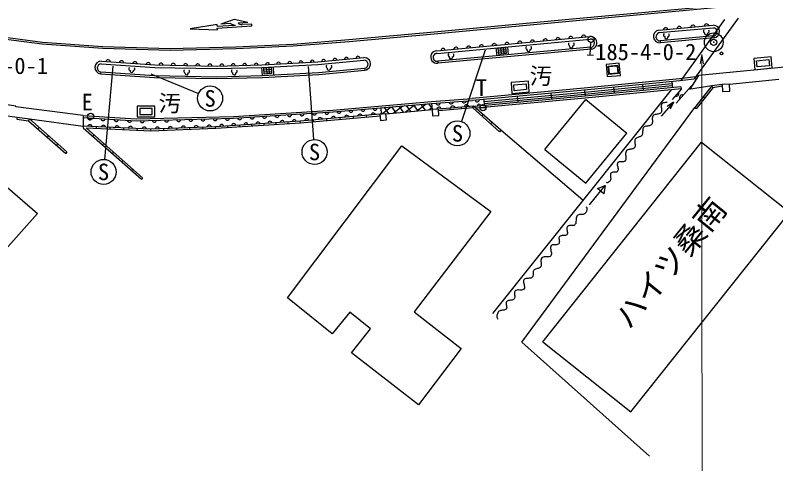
# Model space of a CAD drawing. Units: millimetres, scale not verified. Extents: x 40000 to 680000, y 20000 to 380000.
# Drawn here: x 175242 to 236004, y 231347 to 267199 of the extents above; entities that cross this region are included whole.
import ezdxf
from ezdxf.enums import TextEntityAlignment as Align

# ---------------------------------------------------------------- set-up
doc = ezdxf.new("R2010")
doc.units = ezdxf.units.MM
doc.header["$LTSCALE"] = 1000
doc.header["$PDMODE"] = 32
doc.header["$PDSIZE"] = 500
doc.linetypes.add('DASHED', pattern=[7.5, 6, -1.5])
for name, color, linetype, lineweight in [('M-BGD', 7, 'Continuous', 25), ('M-BGD-EXST', 7, 'Continuous', 25), ('M-BMK-SRVR', 3, 'Continuous', 25), ('M-STR-HTXT', 7, 'Continuous', 13), ('M-STR-STRC', 7, 'Continuous', 25)]:
    doc.layers.add(name, color=color, linetype=linetype, lineweight=lineweight)
doc.styles.add('ＭＳ ゴシック', font='')
doc.styles.get('ＭＳ ゴシック').set_extended_font_data('MS Gothic')

# ---------------------------------------------------------------- blocks, each defined once
blk = doc.blocks.new('open_arrow')
at = {"color": 0, "linetype": 'Continuous', "lineweight": -2}
blk.add_lwpolyline([(7.5, 1.25), (0, 0), (7.5, -1.25)], dxfattribs=at)

msp = doc.modelspace()

# ---------------------------------------------------------------- linework, layer by layer
at = {"layer": 'M-BGD', "linetype": 'DASHED'}
for p, q in [((228441, 261975), (243464, 282865)), ((229518, 262102), (244122, 282410))]:
    msp.add_line(p, q, dxfattribs=at)
at = {"layer": 'M-BGD'}
for p, q in [((226665, 266004), (231010, 266396)), ((226683, 265805), (231028, 266197)), ((231041, 265547), (226768, 265142)), ((231041, 265547), (231055, 265398)), ((208921, 264349), (221157, 265495)), ((208940, 264150), (221176, 265296)), ((226768, 265142), (226782, 264993)), ((231055, 265398), (226782, 264993)), ((221232, 264632), (209001, 263521)), ((221245, 264482), (209014, 263371)), ((213734, 263951), (213671, 264593)), ((213824, 264569), (214418, 264627)), ((213872, 264071), (213824, 264569)), ((213840, 264403), (214435, 264461)), ((214022, 264588), (214071, 264091)), ((214220, 264608), (214269, 264110)), ((214418, 264627), (214467, 264129)), ((214564, 264677), (214627, 264032)), ((221232, 264632), (221245, 264482)), ((213856, 264237), (214451, 264295)), ((214467, 264129), (213872, 264071)), ((235628, 263877), (234245, 263737)), ((234245, 263737), (234336, 262841)), ((235719, 262982), (235628, 263877)), ((209001, 263521), (209014, 263371)), ((182074, 262668), (182063, 262518)), ((194997, 262373), (194954, 263021)), ((195106, 263004), (195696, 263043)), ((195139, 262497), (195106, 263004)), ((195117, 262835), (195708, 262874)), ((195128, 262666), (195719, 262705)), ((195730, 262536), (195139, 262497)), ((195303, 263017), (195336, 262510)), ((195500, 263030), (195533, 262523)), ((195696, 263043), (195730, 262536)), ((195845, 263071), (195888, 262422)), ((203159, 262961), (203173, 262812)), ((237000, 263086), (229860, 262374)), ((234336, 262841), (235719, 262982)), ((216235, 261935), (214851, 261808)), ((216314, 261068), (216235, 261935)), ((227690, 261899), (227739, 261402)), ((229803, 262287), (228318, 262111)), ((229697, 262123), (228335, 261962)), ((229159, 261293), (229860, 262374)), ((232294, 261692), (236251, 262075)), ((214851, 261808), (214930, 260941)), ((220739, 261055), (227706, 261734)), ((220755, 260889), (227722, 261568)), ((223045, 261447), (223094, 260949)), ((225368, 261673), (225416, 261176)), ((228470, 261322), (227715, 260459)), ((229261, 261544), (228054, 260163)), ((228428, 261469), (228443, 261320)), ((230883, 261542), (229025, 261274)), ((229261, 261544), (229303, 261517)), ((230964, 261402), (230883, 261542)), ((232294, 261692), (231725, 261666)), ((231725, 261666), (231751, 261096)), ((232320, 261122), (232294, 261692)), ((212686, 260305), (220738, 261055)), ((212702, 260139), (220753, 260889)), ((227633, 261241), (213385, 243358)), ((214930, 260941), (216314, 261068)), ((215355, 260721), (215401, 260223)), ((218039, 260971), (218085, 260473)), ((220723, 261221), (220770, 260723)), ((230329, 260588), (230211, 260680)), ((231751, 261096), (232320, 261122)), ((207335, 259545), (208072, 260104)), ((208033, 259609), (207684, 260070)), ((208542, 259765), (208273, 260121)), ((208509, 260141), (208555, 259658)), ((212671, 260471), (212717, 259973)), ((217542, 256458), (220831, 260466)), ((220831, 260466), (224111, 257775)), ((227843, 260252), (226856, 259123)), ((226893, 260110), (226860, 260051)), ((226945, 260158), (226893, 260110)), ((227009, 260190), (226945, 260158)), ((227081, 260209), (227009, 260190)), ((227159, 260220), (227081, 260209)), ((227240, 260226), (227159, 260220)), ((227321, 260233), (227240, 260226)), ((227843, 260252), (227336, 259899)), ((227843, 260252), (227562, 259702)), ((171724, 259555), (175389, 259038)), ((184992, 259938), (184991, 259068)), ((186392, 259937), (184992, 259938)), ((186391, 259067), (186392, 259937)), ((204513, 259288), (204473, 259796)), ((204513, 259288), (205273, 259864)), ((205103, 259338), (204738, 259818)), ((204863, 259315), (208555, 259658)), ((205689, 259392), (205327, 259869)), ((205448, 259370), (206206, 259944)), ((206275, 259446), (205917, 259919)), ((206391, 259457), (207139, 260024)), ((206861, 259501), (206506, 259970)), ((207447, 259555), (207095, 260020)), ((208278, 259632), (208537, 259828)), ((209061, 259693), (208552, 259658)), ((208552, 259658), (208588, 259149)), ((209096, 259184), (209061, 259693)), ((209968, 259773), (209982, 259624)), ((210876, 259853), (210889, 259704)), ((211783, 259933), (211797, 259784)), ((215709, 241055), (229538, 259818)), ((226866, 259475), (226835, 259415)), ((226845, 259986), (226843, 259915)), ((226843, 259915), (226850, 259840)), ((226860, 260051), (226845, 259986)), ((226850, 259840), (226862, 259764)), ((226862, 259764), (226874, 259688)), ((226880, 259542), (226866, 259475)), ((226874, 259688), (226881, 259613)), ((226881, 259613), (226880, 259542)), ((229656, 259726), (229538, 259818)), ((175389, 259038), (175370, 258889)), ((175389, 259038), (176375, 258911)), ((176375, 258911), (176310, 258768)), ((176375, 258911), (179375, 256268)), ((176375, 258911), (180662, 258324)), ((180665, 259022), (180662, 258324)), ((180674, 259172), (180665, 259022)), ((184991, 259068), (186391, 259067)), ((200148, 258761), (200135, 258911)), ((201208, 258853), (201195, 259002)), ((202268, 258945), (202255, 259094)), ((203327, 259036), (203315, 259186)), ((204863, 259315), (204375, 259277)), ((204375, 259277), (204413, 258789)), ((204901, 258827), (204863, 259315)), ((208588, 259149), (209096, 259184)), ((212608, 259264), (212508, 259152)), ((226144, 259029), (226137, 258957)), ((226137, 258957), (226137, 258882)), ((226137, 258882), (226141, 258806)), ((226163, 259095), (226144, 259029)), ((226198, 259154), (226163, 259095)), ((226247, 259200), (226198, 259154)), ((226306, 259232), (226247, 259200)), ((226373, 259255), (226306, 259232)), ((226445, 259270), (226373, 259255)), ((226519, 259282), (226445, 259270)), ((226593, 259295), (226519, 259282)), ((226665, 259311), (226593, 259295)), ((226730, 259334), (226665, 259311)), ((226788, 259368), (226730, 259334)), ((226835, 259415), (226788, 259368)), ((180662, 258324), (180661, 258206)), ((181740, 258126), (181747, 258276)), ((190228, 258098), (190222, 258247)), ((191266, 258139), (191256, 258288)), ((192231, 258201), (192221, 258351)), ((193197, 258264), (193187, 258414)), ((194163, 258327), (194153, 258476)), ((195128, 258390), (195118, 258539)), ((196094, 258452), (196084, 258602)), ((197060, 258515), (197050, 258665)), ((198028, 258578), (198015, 258727)), ((199088, 258670), (199075, 258819)), ((204413, 258789), (204901, 258827)), ((213320, 258632), (213220, 258520)), ((225495, 258270), (225445, 258227)), ((225555, 258300), (225495, 258270)), ((225621, 258319), (225555, 258300)), ((225692, 258332), (225621, 258319)), ((225765, 258342), (225692, 258332)), ((225838, 258351), (225765, 258342)), ((225909, 258364), (225838, 258351)), ((225975, 258385), (225909, 258364)), ((226033, 258415), (225975, 258385)), ((226082, 258459), (226033, 258415)), ((226118, 258518), (226082, 258459)), ((226138, 258583), (226118, 258518)), ((226146, 258654), (226138, 258583)), ((226141, 258806), (226145, 258729)), ((226145, 258729), (226146, 258654)), ((177151, 258228), (177051, 258115)), ((180661, 258206), (185322, 254101)), ((180939, 258162), (185421, 254214)), ((181537, 257634), (181438, 257522)), ((182825, 258078), (182832, 258228)), ((183911, 258030), (183917, 258180)), ((184996, 257982), (185002, 258132)), ((186094, 257934), (186088, 258084)), ((187127, 257975), (187121, 258125)), ((188161, 258016), (188155, 258166)), ((189194, 258057), (189189, 258207)), ((214032, 258001), (213932, 257888)), ((220593, 252405), (214032, 258001)), ((220822, 253766), (224111, 257775)), ((225332, 257646), (225300, 257590)), ((225351, 257708), (225332, 257646)), ((225362, 257774), (225351, 257708)), ((225366, 257843), (225362, 257774)), ((225367, 257913), (225366, 257843)), ((225369, 257983), (225367, 257913)), ((225375, 258051), (225369, 257983)), ((225387, 258115), (225375, 258051)), ((225409, 258175), (225387, 258115)), ((225445, 258227), (225409, 258175)), ((177892, 257574), (177793, 257462)), ((217383, 241082), (230082, 257047)), ((224738, 257171), (224737, 257099)), ((224737, 257099), (224744, 257025)), ((224750, 257239), (224738, 257171)), ((224744, 257025), (224755, 256949)), ((224779, 257300), (224750, 257239)), ((224816, 257345), (224779, 257300)), ((224863, 257379), (224816, 257345)), ((224916, 257407), (224863, 257379)), ((224974, 257429), (224916, 257407)), ((225035, 257448), (224974, 257429)), ((225096, 257468), (225035, 257448)), ((225155, 257489), (225096, 257468)), ((225210, 257515), (225155, 257489)), ((225259, 257548), (225210, 257515)), ((225300, 257590), (225259, 257548)), ((230077, 257041), (237109, 251447)), ((178634, 256921), (178535, 256809)), ((182314, 256950), (182215, 256838)), ((197002, 244609), (206132, 256746)), ((206132, 256746), (213238, 251503)), ((217542, 256458), (220822, 253766)), ((224133, 256417), (224083, 256374)), ((224192, 256447), (224133, 256417)), ((224259, 256466), (224192, 256447)), ((224331, 256478), (224259, 256466)), ((224405, 256487), (224331, 256478)), ((224479, 256496), (224405, 256487)), ((224550, 256509), (224479, 256496)), ((224616, 256529), (224550, 256509)), ((224673, 256560), (224616, 256529)), ((224721, 256605), (224673, 256560)), ((224753, 256664), (224721, 256605)), ((224769, 256730), (224753, 256664)), ((224755, 256949), (224766, 256874)), ((224766, 256874), (224772, 256800)), ((224772, 256800), (224769, 256730)), ((171397, 256241), (177013, 251343)), ((179375, 256268), (179276, 256156)), ((183091, 256266), (182992, 256154)), ((224017, 256222), (224009, 256135)), ((224009, 256135), (224010, 256043)), ((224010, 256043), (224017, 255949)), ((224040, 256303), (224017, 256222)), ((224017, 255949), (224022, 255855)), ((224022, 255855), (224022, 255764)), ((224083, 256374), (224040, 256303)), ((183868, 255582), (183769, 255469)), ((223355, 255360), (223341, 255295)), ((223341, 255295), (223343, 255224)), ((223343, 255224), (223355, 255149)), ((223388, 255418), (223355, 255360)), ((223430, 255452), (223388, 255418)), ((223479, 255472), (223430, 255452)), ((223536, 255480), (223479, 255472)), ((223597, 255481), (223536, 255480)), ((223660, 255479), (223597, 255481)), ((223723, 255476), (223660, 255479)), ((223785, 255476), (223723, 255476)), ((223843, 255483), (223785, 255476)), ((223895, 255501), (223843, 255483)), ((223939, 255534), (223895, 255501)), ((223986, 255601), (223939, 255534)), ((224012, 255679), (223986, 255601)), ((224022, 255764), (224012, 255679)), ((184645, 254898), (184545, 254785)), ((222878, 254611), (222838, 254578)), ((222926, 254632), (222878, 254611)), ((222981, 254643), (222926, 254632)), ((223039, 254648), (222981, 254643)), ((223100, 254649), (223039, 254648)), ((223161, 254650), (223100, 254649)), ((223219, 254655), (223161, 254650)), ((223273, 254666), (223219, 254655)), ((223321, 254688), (223273, 254666)), ((223359, 254723), (223321, 254688)), ((223355, 255149), (223372, 255072)), ((223391, 254781), (223359, 254723)), ((223372, 255072), (223389, 254995)), ((223389, 254995), (223401, 254919)), ((223403, 254848), (223391, 254781)), ((223401, 254919), (223403, 254848)), ((185421, 254214), (185322, 254101)), ((222780, 253998), (222760, 253969)), ((222803, 254050), (222780, 253998)), ((222794, 254476), (222790, 254418)), ((222790, 254418), (222793, 254357)), ((222793, 254357), (222801, 254294)), ((222809, 254530), (222794, 254476)), ((222801, 254294), (222809, 254230)), ((222814, 254107), (222803, 254050)), ((222838, 254578), (222809, 254530)), ((222809, 254230), (222815, 254168)), ((222815, 254168), (222814, 254107)), ((221118, 252036), (222374, 253593)), ((221749, 253351), (222374, 253593)), ((222374, 253593), (222271, 252930)), ((222520, 253812), (222490, 253825)), ((222551, 253810), (222520, 253812)), ((222583, 253818), (222551, 253810)), ((222616, 253832), (222583, 253818)), ((222648, 253853), (222616, 253832)), ((222679, 253879), (222648, 253853)), ((222709, 253908), (222679, 253879)), ((222736, 253938), (222709, 253908)), ((222760, 253969), (222736, 253938)), ((222271, 252930), (221749, 253351)), ((177013, 251343), (167937, 241176)), ((213238, 251503), (207116, 243491)), ((224415, 235489), (237114, 251454)), ((200569, 241735), (197002, 244609)), ((201979, 243465), (200569, 241735)), ((203630, 242134), (201979, 243465)), ((207116, 243491), (210869, 240563)), ((202113, 240217), (203630, 242134)), ((215709, 241055), (225919, 231969)), ((217383, 241082), (224415, 235489)), ((207462, 236065), (202113, 240217)), ((210869, 240563), (207462, 236065))]:
    msp.add_line(p, q, dxfattribs=at)
for points in [[(182131, 263516), (186406, 263226), (191288, 263132), (194948, 263221), (199415, 263468), (203081, 263808)], [(182118, 263316), (186397, 263026), (191288, 262932), (194956, 263022), (199430, 263268), (203099, 263608)], [(182063, 262518), (186363, 262227), (191290, 262132), (194988, 262222), (199489, 262470), (203173, 262812)], [(182074, 262668), (186369, 262377), (191290, 262282), (194982, 262372), (199478, 262620), (203159, 262961)], [(228318, 262111), (220708, 261370), (211757, 260536)], [(228332, 261962), (220723, 261221), (211770, 260387)], [(228428, 261469), (220770, 260723), (211896, 259896)], [(228470, 261322), (220784, 260574), (212049, 259760)], [(231722, 261666), (230883, 261542), (229538, 259818)], [(231731, 261515), (230964, 261402), (229656, 259726)], [(180674, 259172), (175305, 259865), (175291, 259922), (172390, 260381)], [(180665, 259022), (184908, 258760), (192678, 258966), (200635, 259467), (208509, 260141), (211770, 260387)], [(180674, 259172), (184911, 258910), (192671, 259116), (200624, 259617), (208497, 260291), (211757, 260536)], [(214032, 258001), (211848, 259939), (209061, 259693)], [(213932, 257888), (211797, 259784), (209074, 259544)], [(175370, 258889), (176310, 258768), (179276, 256156)], [(204374, 259277), (198015, 258727), (191256, 258288)], [(204387, 259128), (198027, 258578), (191264, 258139)], [(191256, 258288), (186088, 258084), (180662, 258324)], [(191264, 258139), (186087, 257934), (180939, 258162)], [(220839, 251884), (220873, 251845), (220895, 251799), (220907, 251746), (220909, 251690), (220903, 251630), (220889, 251571), (220869, 251512), (220844, 251457), (220814, 251406), (220781, 251363), (220733, 251321), (220675, 251295), (220610, 251281), (220540, 251274), (220467, 251271), (220394, 251269), (220323, 251263), (220256, 251251), (220196, 251227), (220144, 251189), (220099, 251128), (220071, 251057), (220055, 250978), (220048, 250895), (220045, 250810), (220042, 250724), (220034, 250642), (220018, 250564), (219988, 250495), (219941, 250436), (219894, 250404), (219838, 250386), (219778, 250379), (219713, 250379), (219647, 250382), (219581, 250385), (219518, 250384), (219459, 250375), (219406, 250355), (219362, 250320), (219328, 250265), (219313, 250203), (219311, 250135), (219319, 250062), (219331, 249988), (219344, 249913), (219352, 249841), (219351, 249772), (219337, 249709), (219304, 249654), (219260, 249617), (219207, 249595), (219147, 249584), (219082, 249581), (219015, 249581), (218948, 249581), (218883, 249578), (218823, 249567), (218769, 249545), (218725, 249509), (218696, 249461), (218682, 249406), (218680, 249346), (218686, 249283), (218696, 249219), (218706, 249154), (218712, 249091), (218710, 249032), (218696, 248977), (218667, 248929), (218620, 248892), (218564, 248870), (218500, 248859), (218431, 248857), (218361, 248859), (218290, 248860), (218222, 248857), (218159, 248846), (218104, 248824), (218059, 248785), (218021, 248717), (218006, 248640), (218009, 248557), (218024, 248469), (218044, 248379), (218064, 248289), (218079, 248202), (218082, 248118), (218067, 248041), (218030, 247974), (217976, 247927), (217910, 247899), (217835, 247886), (217754, 247883), (217670, 247884), (217586, 247886), (217505, 247883), (217429, 247871), (217362, 247844), (217305, 247800), (217268, 247741), (217248, 247674), (217242, 247601), (217246, 247523), (217255, 247444), (217264, 247363), (217269, 247285), (217267, 247209), (217251, 247139), (217219, 247076), (217178, 247033), (217128, 247001), (217071, 246977), (217010, 246959), (216946, 246943), (216882, 246928), (216820, 246910), (216762, 246887), (216711, 246856), (216668, 246815), (216640, 246767), (216624, 246714), (216616, 246657), (216614, 246597), (216614, 246536), (216614, 246476), (216611, 246417), (216602, 246361), (216583, 246310), (216552, 246265), (216499, 246222), (216436, 246196), (216365, 246181), (216290, 246173), (216212, 246169), (216135, 246164), (216061, 246155), (215993, 246138), (215934, 246108), (215886, 246062), (215854, 245997), (215844, 245925), (215850, 245847), (215867, 245766), (215889, 245683), (215911, 245600), (215928, 245519), (215933, 245442), (215921, 245372), (215886, 245309), (215835, 245265), (215772, 245240), (215701, 245229), (215623, 245228), (215543, 245232), (215462, 245237), (215384, 245237), (215311, 245228), (215246, 245205), (215191, 245164), (215157, 245112), (215139, 245053), (215133, 244989), (215136, 244920), (215143, 244849), (215150, 244778), (215154, 244709), (215150, 244642), (215135, 244581), (215104, 244527), (215058, 244484), (215001, 244454), (214937, 244435), (214868, 244422), (214797, 244413), (214726, 244403), (214658, 244390), (214595, 244370), (214540, 244339), (214496, 244295), (214470, 244245), (214460, 244189), (214461, 244130), (214470, 244068), (214482, 244004), (214495, 243941), (214503, 243879), (214504, 243820), (214493, 243765), (214467, 243716), (214422, 243673), (214367, 243645), (214304, 243628), (214235, 243619), (214164, 243613), (214093, 243607), (214024, 243598), (213960, 243582), (213904, 243555), (213858, 243513), (213822, 243460), (213788, 243401), (213760, 243335), (213737, 243266), (213722, 243196), (213716, 243128), (213719, 243062), (213733, 243001), (213760, 242948), (213801, 242905)]]:
    msp.add_lwpolyline(points, dxfattribs=at)
for points in [[(222722, 262510), (222667, 263087), (223324, 263150), (223379, 262573)], [(235500, 263161), (234515, 263060), (234464, 263558), (235449, 263658)], [(215111, 261159), (215068, 261627), (216054, 261717), (216097, 261249)], [(185191, 259268), (186193, 259267), (186192, 259737), (185191, 259738)]]:
    msp.add_lwpolyline(points, close=True, dxfattribs=at)
msp.add_circle((231665, 264150), 115, dxfattribs=at)
for centre, radius, start, end in [((227211, 266018), 185, 16.10051, 174.20838), ((228298, 266116), 185, 16.09865, 174.21023), ((229384, 266214), 185, 16.09839, 174.2105), ((230470, 266312), 185, 16.09786, 174.21124), ((231018, 265896), 500, 274.28038, 90.87879), ((230992, 265871), 328, 278.67218, 83.59079), ((220650, 265425), 172, 12.73147, 177.96486), ((226737, 265500), 509, 98.13765, 275.09214), ((226766, 265479), 337, 104.32206, 270.31925), ((213512, 264757), 172, 12.7312, 177.96513), ((214531, 264852), 172, 12.73147, 177.96486), ((215551, 264948), 172, 12.73147, 177.96486), ((216571, 265043), 172, 12.73204, 177.96405), ((217590, 265139), 172, 12.73335, 177.96298), ((218610, 265234), 172, 12.73147, 177.96486), ((219630, 265330), 172, 12.73392, 177.96217), ((221209, 264989), 508, 274.074, 95.84747), ((221187, 264962), 334, 277.76884, 91.81719), ((208924, 263856), 493, 90.40046, 280.51917), ((209433, 264375), 172, 12.73147, 177.96486), ((210453, 264470), 172, 12.73309, 177.9649), ((211472, 264566), 172, 12.73147, 177.96486), ((212492, 264661), 172, 12.73336, 177.96463), ((200790, 263592), 153, 6.57391, 184.0159), ((201707, 263677), 153, 6.57484, 184.01471), ((202623, 263762), 153, 6.57391, 184.0159), ((203128, 263310), 500, 275.14856, 95.4415), ((208950, 263833), 317, 91.84864, 279.26916), ((182103, 263017), 500, 86.73445, 265.51197), ((182127, 262990), 326, 91.6077, 260.63899), ((182663, 263448), 181, 6.05014, 166.19656), ((183732, 263376), 181, 6.05206, 166.19465), ((184801, 263304), 181, 6.05033, 166.19477), ((185870, 263231), 181, 6.05206, 166.19465), ((186894, 263204), 163, 3.56661, 174.2332), ((187870, 263185), 163, 3.56743, 174.23232), ((188847, 263166), 163, 3.56929, 174.23222), ((189823, 263147), 163, 3.56847, 174.2331), ((190799, 263129), 163, 3.56657, 174.235), ((191745, 263141), 153, 2.36629, 180.41614), ((192660, 263163), 153, 2.36339, 180.4173), ((193575, 263185), 153, 2.3653, 180.41539), ((194491, 263208), 153, 2.36629, 180.41614), ((195395, 263247), 149, 2.82724, 183.48973), ((196288, 263296), 149, 2.82724, 183.48973), ((197182, 263345), 149, 2.82649, 183.49069), ((198075, 263395), 149, 2.82714, 183.48793), ((198969, 263444), 149, 2.82724, 183.48973), ((199874, 263507), 153, 6.57229, 184.01752), ((203106, 263283), 326, 279.4522, 91.13803), ((228057, 260921), 197, 242.58002, 35.1174), ((228547, 260601), 234, 69.80869, 207.88691), ((209027, 260208), 176, 192.99397, 356.06721), ((210068, 260290), 176, 192.99315, 356.06825), ((211108, 260373), 176, 192.99315, 356.06825), ((212149, 260455), 176, 192.99313, 356.06989), ((212305, 259947), 138, 0.36762, 190.27242), ((201114, 259519), 161, 188.76885, 1.01418), ((202073, 259601), 161, 188.76815, 1.01334), ((203033, 259683), 161, 188.76815, 1.01334), ((203992, 259765), 161, 188.76815, 1.01334), ((209107, 259667), 187, 16.38115, 175.16178), ((210205, 259761), 187, 16.38098, 173.37528), ((211302, 259855), 187, 16.38098, 173.37528), ((181197, 259019), 180, 185.95108, 346.9861), ((182258, 258953), 180, 185.94854, 346.987), ((183319, 258888), 180, 185.94852, 346.98702), ((188307, 258863), 162, 185.89915, 357.14359), ((189278, 258888), 162, 185.89915, 357.14183), ((190249, 258914), 162, 185.89901, 357.14197), ((191221, 258940), 162, 185.89901, 357.14197), ((192192, 258966), 162, 185.89827, 357.14284), ((193174, 259015), 167, 189.43491, 357.76892), ((194169, 259077), 167, 189.43578, 357.76957), ((195163, 259140), 167, 189.43577, 357.76787), ((196158, 259202), 167, 189.43557, 357.76979), ((197153, 259265), 167, 189.43556, 357.76808), ((197533, 258684), 162, 7.86794, 179.56372), ((198147, 259328), 167, 189.43492, 357.77063), ((198548, 258744), 180, 14.47743, 175.41074), ((199142, 259390), 167, 189.43491, 357.76892), ((199608, 258835), 180, 14.47743, 175.41074), ((200137, 259453), 167, 189.43578, 357.76957), ((200668, 258927), 180, 14.47799, 175.40997), ((201727, 259019), 180, 14.47983, 175.40973), ((202787, 259110), 180, 14.47983, 175.40973), ((203847, 259202), 180, 14.47983, 175.40973), ((181203, 258266), 184, 8.17787, 166.74958), ((182288, 258218), 184, 8.17787, 166.74958), ((183373, 258170), 184, 8.17786, 166.74959), ((184380, 258822), 180, 185.94852, 346.98702), ((184458, 258122), 184, 8.17864, 166.7488), ((185393, 258785), 162, 185.89901, 357.14197), ((185543, 258074), 184, 8.17787, 166.74958), ((186365, 258811), 162, 185.89901, 357.14197), ((186605, 258080), 174, 10.21917, 174.31709), ((187336, 258837), 162, 185.90016, 357.14271), ((187639, 258121), 174, 10.21917, 174.31709), ((188673, 258162), 174, 10.21917, 174.31709), ((189706, 258203), 174, 10.21834, 174.31807), ((190740, 258244), 174, 10.21851, 174.3179), ((191739, 258308), 162, 7.86794, 179.56372), ((192705, 258371), 162, 7.86794, 179.56372), ((193671, 258433), 162, 7.86601, 179.56389), ((194636, 258496), 162, 7.86601, 179.56389), ((195602, 258559), 162, 7.86794, 179.56372), ((196568, 258622), 162, 7.86727, 179.56459)]:
    msp.add_arc(centre, radius, start, end, dxfattribs=at)
at = {"layer": 'M-BGD-EXST'}
for p, q in [((221181, 264029), (221231, 265028)), ((212785, 264415), (210887, 258707)), ((220932, 264042), (221431, 264017)), ((183039, 263120), (182365, 255674)), ((198635, 263107), (199079, 257264)), ((186065, 262526), (189891, 260933)), ((212362, 259816), (212861, 259792))]:
    msp.add_line(p, q, dxfattribs=at)
for centre, radius in [((221243, 265278), 250), ((190814, 260549), 1000), ((212612, 259804), 250), ((181273, 259118), 250), ((210572, 257758), 1000), ((199154, 256267), 1000), ((182301, 254676), 1000)]:
    msp.add_circle(centre, radius, dxfattribs=at)
for centre, radius, start, end in [((227167, 265619), 136, 127.75654, 254.62684), ((227367, 265609), 136, 279.68348, 46.55379), ((230349, 265920), 136, 127.7568, 254.6243), ((230441, 265751), 133, 163.46992, 10.8404), ((230549, 265910), 136, 279.68603, 46.55353), ((219570, 264892), 136, 127.75564, 254.62602), ((219770, 264882), 136, 279.6843, 46.55468), ((227259, 265451), 133, 163.46885, 10.84148), ((216160, 264603), 136, 127.75539, 254.62857), ((216251, 264434), 133, 163.46885, 10.84148), ((216360, 264593), 136, 279.68176, 46.55494), ((219662, 264723), 133, 163.46992, 10.8404), ((209958, 264022), 136, 127.7568, 254.6243), ((210050, 263853), 133, 163.46992, 10.8404), ((210158, 264012), 136, 279.68603, 46.55353), ((200209, 263105), 136, 127.75539, 254.62857), ((200409, 263095), 136, 279.68176, 46.55494), ((184458, 262917), 136, 127.7568, 254.6243), ((184549, 262748), 133, 163.46992, 10.8404), ((184658, 262907), 136, 279.68603, 46.55353), ((188842, 262726), 136, 127.75539, 254.62857), ((188934, 262557), 133, 163.46885, 10.84148), ((189042, 262716), 136, 279.68176, 46.55494), ((192642, 262726), 136, 127.7568, 254.6243), ((192734, 262557), 133, 163.46992, 10.8404), ((192842, 262716), 136, 279.68603, 46.55353), ((200300, 262936), 133, 163.46885, 10.84148)]:
    msp.add_arc(centre, radius, start, end, dxfattribs=at)
at = {"layer": 'M-BMK-SRVR'}
msp.add_circle((231047, 265035), 750, dxfattribs=at)
msp.add_point((231047, 265035), dxfattribs=at)
at = {"layer": 'M-STR-HTXT'}
msp.add_lwpolyline([(230091, 264053), (230133, 213103), (284672, 213103)], dxfattribs=at)
at = {"layer": 'M-STR-STRC'}
for p, q in [((192726, 266852), (191660, 266487)), ((193830, 266625), (192726, 266852)), ((191364, 266469), (189208, 266109)), ((191374, 266321), (191364, 266469)), ((191374, 266321), (192761, 266409)), ((191383, 266173), (194145, 266348)), ((191392, 266025), (191383, 266173)), ((192449, 266537), (191660, 266487)), ((193830, 266625), (193041, 266575)), ((194135, 266496), (193340, 266445)), ((194145, 266348), (194135, 266496)), ((189208, 266109), (191392, 266025)), ((223504, 263368), (222449, 263267)), ((222449, 263267), (222542, 262292)), ((223597, 262393), (223504, 263368)), ((222542, 262292), (223597, 262393))]:
    msp.add_line(p, q, dxfattribs=at)
for points in [[(172011, 265611), (177395, 264907), (182247, 264554), (187616, 264399), (192883, 264534), (197453, 264739), (201916, 265105), (208725, 265709), (219489, 266725), (231405, 267830), (239671, 268603), (251384, 269672), (259514, 270441), (266929, 271123)], [(172034, 265759), (177410, 265057), (182255, 264704), (187616, 264549), (192878, 264684), (197443, 264889), (201903, 265255), (208712, 265858), (219475, 266875), (231391, 267980), (239657, 268753), (251370, 269821), (259500, 270591), (266915, 271272)]]:
    msp.add_lwpolyline(points, dxfattribs=at)
msp.add_lwpolyline([(222677, 262455), (222612, 263132), (223369, 263205), (223434, 262528)], close=True, dxfattribs=at)
for centre, radius, start, end in [((192977, 267373), 988, 237.73057, 262.23492), ((193376, 266938), 494, 227.31522, 268.93475)]:
    msp.add_arc(centre, radius, start, end, dxfattribs=at)

# ---------------------------------------------------------------- block references
at = {"layer": 'M-STR-HTXT', "xscale": 100, "yscale": 100, "rotation": 270}
msp.add_blockref('open_arrow', (230091, 264053), dxfattribs=at)

# ---------------------------------------------------------------- texts
at = {"layer": 'M-BGD-EXST', "style": 'ＭＳ ゴシック'}
for s, p in [('汚', (217247, 262346)), ('T', (212490, 261415)), ('E', (180996, 260260)), ('汚', (187591, 260164)), ('S', (190814, 260549)), ('S', (210572, 257758)), ('S', (199154, 256267)), ('S', (182301, 254676))]:
    msp.add_text(s, height=1320, dxfattribs=at).set_placement(p, align=Align.MIDDLE_CENTER)
msp.add_text('ハイツ桑南', height=1833, rotation=50.983, dxfattribs=at).set_placement((227559, 247408), align=Align.MIDDLE_CENTER)
at = {"layer": 'M-BMK-SRVR', "style": 'ＭＳ ゴシック'}
for s, p in [('185-4-0-2', (225617, 264266)), ('185-4-0-1', (173826, 263158))]:
    msp.add_text(s, height=1320, dxfattribs=at).set_placement(p, align=Align.MIDDLE_CENTER)

doc.saveas('drawing.dxf')
